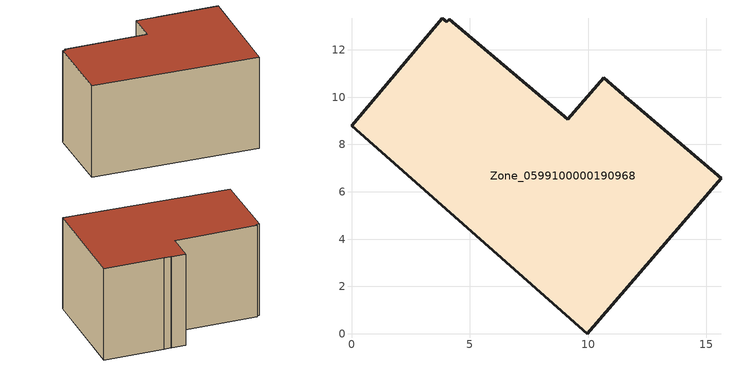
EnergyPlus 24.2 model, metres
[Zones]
Zone_0599100000190968
 floor ground (C_G): 9.15,9.07 10.66,10.83 11.49,10.1 11.57,10.02 11.95,9.7 15.62,6.57 9.97,0 0,8.79 3.83,13.34 4.02,13.18 4.12,13.3 z0
 wall outside (C_F): 9.97,0 15.62,6.57 11.95,9.7 11.57,10.02 11.49,10.1 10.66,10.83 9.15,9.07 4.12,13.3 4.02,13.18 3.83,13.34 0,8.79 9.97,0 z0:7.69
 roof outside (C_R): 9.15,9.07 4.12,13.3 4.02,13.18 3.83,13.34 0,8.79 9.97,0 15.62,6.57 11.95,9.7 11.57,10.02 11.49,10.1 10.66,10.83 z7.69
[BUILDING]
Pand.0599100000190968: North Axis=0; Terrain=City; Loads Convergence Tolerance Value=0.04; Temperature Convergence Tolerance Value=0.4; Solar Distribution=FullExterior; Maximum Number of Warmup Days=25; Minimum Number of Warmup Days=1
[Site:Location]
Rotterdam.The.Hague.AP_ZH_NLD Design_Conditions: Latitude=51.96; Longitude=4.45; Time Zone=1; Elevation=-4.5
[SITE:GROUNDTEMPERATURE:BUILDINGSURFACE]
18, 18, 18, 18, 18, 18, 18, 18, 18, 18, 18, 18
[MATERIAL] Thermal Absorptance=0.9; Solar Absorptance=0.7; Visible Absorptance=0.7
Name | Roughness | Thickness | Conductivity | Density | Specific Heat
G.TC.1946 | MediumSmooth | 0.15 | 1 | 540 | 1210
F.TC.1946 | Rough | 0.3 | 0.857143 | 1920 | 840
R.TC.1946 | MediumRough | 0.2 | 0.909091 | 1500 | 1000
[CONSTRUCTION]
C_G: G.TC.1946
C_F: F.TC.1946
C_R: R.TC.1946
[ZONE]
Zone_0599100000190968: Type=1; Multiplier=1; Ceiling Height=Autocalculate; Volume=Autocalculate; Floor Area=autocalculate; Part of Total Floor Area=Yes
[ZONEINFILTRATION:DESIGNFLOWRATE]
Infil_Zone_0599100000190968: Zone or ZoneList or Space or SpaceList=Zone_0599100000190968; Schedule=AlwaysOn; Design Flow Rate Calculation Method=Flow/Area; Flow Rate per Floor Area=0.003; Constant Term Coefficient=1; Temperature Term Coefficient=0; Velocity Term Coefficient=0; Velocity Squared Term Coefficient=0
[HVACTEMPLATE:ZONE:IDEALLOADSAIRSYSTEM]
Zone_0599100000190968: Maximum Heating Supply Air Temperature=50; Minimum Cooling Supply Air Temperature=13; Maximum Heating Supply Air Humidity Ratio=0.0156; Minimum Cooling Supply Air Humidity Ratio=0.0077; Heating Limit=NoLimit; Cooling Limit=NoLimit; Dehumidification Control Type=ConstantSensibleHeatRatio; Cooling Sensible Heat Ratio=0.7; Dehumidification Setpoint=60; Humidification Control Type=None; Humidification Setpoint=30; Outdoor Air Method=None; Outdoor Air Flow Rate per Person=0.00944; Outdoor Air Flow Rate per Zone Floor Area=0; Outdoor Air Flow Rate per Zone=0; Demand Controlled Ventilation Type=None; Outdoor Air Economizer Type=NoEconomizer; Heat Recovery Type=None; Sensible Heat Recovery Effectiveness=0.7; Latent Heat Recovery Effectiveness=0.65
[ZONECONTROL:THERMOSTAT]
ThermostatControl_Zone_0599100000190968: Zone or ZoneList=Zone_0599100000190968; Control Type Schedule=DualSetpointControlType; Control 1=Thermostat_Zone_0599100000190968; Temperature Difference Between Cutout And Setpoint=0
[THERMOSTATSETPOINT:DUALSETPOINT]
Thermostat_Zone_0599100000190968: Heating Setpoint Temperature Schedule=HeatingSetpoint_Zone_0599100000190968; Cooling Setpoint Temperature Schedule=CoolingSetpoint_Zone_0599100000190968
[SCHEDULE:COMPACT]
HeatingSetpoint_Zone_0599100000190968: Through: 12/31, For: AllDays, Until: 24:00, 21
CoolingSetpoint_Zone_0599100000190968: Through: 12/31, For: AllDays, Until: 24:00, 24
DualSetpointControlType: Through: 12/31, For: AllDays, Until: 24:00, 4
AlwaysOn: Through: 12/31, For: AllDays, Until: 24:00, 1
